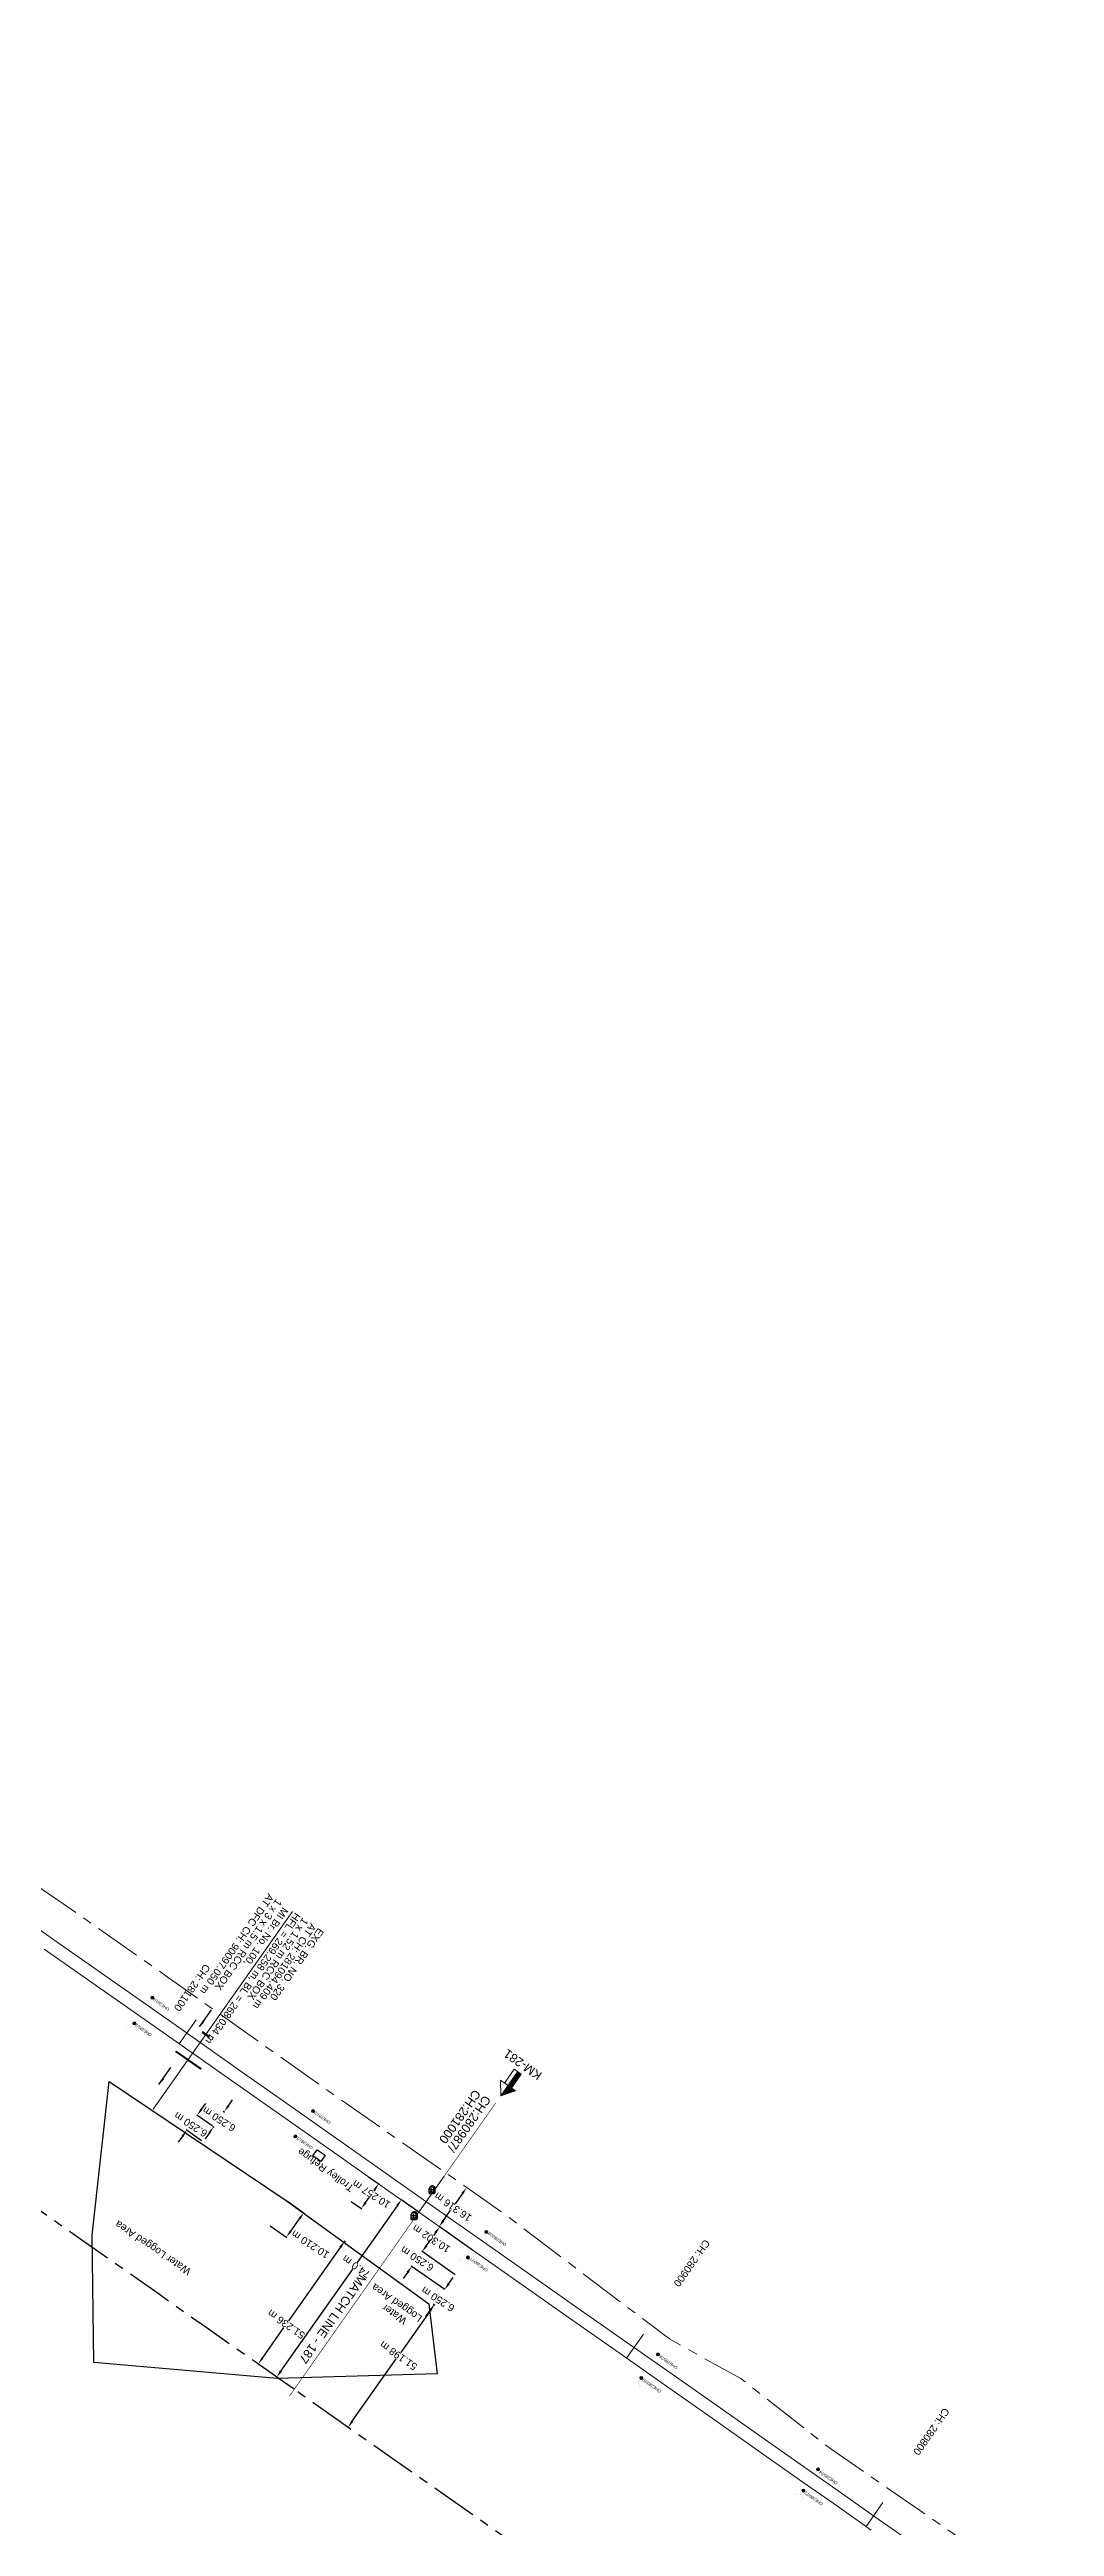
# Model space of a CAD drawing. Header units: metres. Extents: x 646303 to 662875, y 3366650 to 3378730.
# Drawn here: x 660027 to 660371, y 3368478 to 3369324 of the extents above; entities that cross this region are included whole.
import ezdxf
from ezdxf.enums import TextEntityAlignment as Align

# ---------------------------------------------------------------- set-up
doc = ezdxf.new("R2010")
doc.units = ezdxf.units.M
doc.header["$MEASUREMENT"] = 0
doc.header["$PDMODE"] = 3
doc.header["$PDSIZE"] = 0.5
doc.linetypes.add('CENTER', pattern=[50.8, 31.75, -6.35, 6.35, -6.35])
doc.linetypes.add('PHANTOM2', pattern=[1.25, 0.625, -0.125, 0.125, -0.125, 0.125, -0.125])
for name, color, linetype, lineweight in [('BOUNDARY DIMENTION', 10, 'Continuous', 0), ('BRIDGE DETAILS PLAN', 7, 'Continuous', 0), ('CANAL BOTTOM', 5, 'Continuous', 0), ('Existing Chainage', 7, 'Continuous', 0), ('Existing IR Track', 143, 'Continuous', 0), ('Existing Railway Boundary', 7, 'CENTER', 0), ('KM STONE', 7, 'Continuous', 0), ('OHE MAST', 8, 'Continuous', 0), ('OHE MAST TEXT', 8, 'Continuous', 0)]:
    doc.layers.add(name, color=color, linetype=linetype, lineweight=lineweight)
for name, color, linetype in [('CULVERT_PARAPET', 7, 'Continuous'), ('DFCC Boundary', 6, 'CENTER'), ('Dimension', 10, 'Continuous'), ('KILOMETER_STONE', 251, 'Continuous'), ('MATCH LINE', 7, 'Continuous'), ('Side Details', 251, 'Continuous'), ('TOPO_TEXT', 251, 'Continuous'), ('TROLLEY_STAND', 7, 'Continuous'), ('WATER_LOGGED_AREA', 5, 'Continuous')]:
    doc.layers.add(name, color=color, linetype=linetype)
doc.styles.add('notes', font='romans.shx', dxfattribs={"height": 2})
doc.styles.get("Standard").update_dxf_attribs({"font": 'arial.ttf'})
doc.styles.add('Style-Arial', font='arial.ttf')
doc.dimstyles.new('DIM', dxfattribs={"dimtxt": 2.5, "dimasz": 2.5, "dimexe": 0.18, "dimexo": 0.0625, "dimgap": 0.09, "dimtad": 0, "dimtih": 1, "dimtoh": 1, "dimdec": 3, "dimzin": 0, "dimdsep": 46, "dimtxsty": 'Standard', "dimcen": 0.09, "dimadec": 0, "dimazin": 0, "dimtfac": 1, "dimtdec": 3, "dimtofl": 0, "dimtmove": 0, "dimatfit": 3, "dimfxl": 1, "dimtolj": 1, "dimtzin": 0, "dimarcsym": 0})
doc.dimstyles.new('ISO-25', dxfattribs={"dimtxt": 2.5, "dimasz": 2.5, "dimexe": 1.25, "dimexo": 0.625, "dimtad": 1, "dimtxsty": 'Standard', "dimcen": 2.5, "dimadec": 0, "dimazin": 0, "dimtfac": 1, "dimtmove": 0, "dimatfit": 3, "dimfxl": 1, "dimarcsym": 0})

# ---------------------------------------------------------------- blocks, each defined once
blk = doc.blocks.new('KMS')
blk.add_hatch(color=256).paths.add_polyline_path([(0.84, 1.71), (0.84, 0), (1.28, 0.25), (1.28, 1.71, 0.82134), (-0.65, 2.08, -0.601821)])
for points in [[(-0.84, 0), (-0.84, 1.71)], [(-0.84, 1.38), (0.84, 1.38)], [(-0.84, 0.64), (0.84, 0.64)], [(-0.84, 0), (0.84, 0)], [(0.84, 0), (0.84, 1.71)], [(0.84, 0), (1.28, 0.25)], [(1.28, 0.25), (1.28, 1.71)]]:
    blk.add_lwpolyline(points)
for centre, radius, start, end in [((0, 1.5), 0.867, 14.14625, 165.85375), ((0.28, 1.7), 1, 0.48587, 158.66614)]:
    blk.add_arc(centre, radius, start, end)
at = {"style": 'notes'}
for s, p in [('S', (-0.25, 0.09)), ('K', (-0.25, 1.58)), ('M', (-0.25, 0.81))]:
    blk.add_text(s, height=0.391, dxfattribs=at).set_placement(p)
blk = doc.blocks.new('OHE MAST')
h = blk.add_hatch(color=256)
edge = h.paths.add_edge_path()
edge.add_arc((0, 0), 0.514, 0, 360)
at = {"const_width": 0.01, "flags": 128}
for points in [[(1.5, 3.5), (1.5, 2), (-1.5, 2), (-1.5, 3.5)], [(0, 2), (0, 0)]]:
    blk.add_lwpolyline(points, dxfattribs=at)
blk.add_circle((0, 0), 0.514)
blk = doc.blocks.new('KM POST PLAN')
at = {"extrusion": (0, 0, -1)}
h = blk.add_hatch(color=256, dxfattribs=at)
h.paths.add_polyline_path([(0, -20), (0, -8.5), (3, -8.5), (3, -20)])
h.paths.add_polyline_path([(0, -8.5), (0, 0), (6.3, -8.5), (3, -8.5)], flags=16)
at = {"flags": 128}
for points in [[(0, 0), (-6.3, -8.5), (6.3, -8.5)], [(0, 0), (0, -20)], [(0, 0), (6.3, -8.5)], [(3, -8.5), (3, -20), (-3, -20), (-3, -8.5)]]:
    blk.add_lwpolyline(points, dxfattribs=at)
at = {"style": 'Style-Arial'}
blk.add_attdef('KM-POST', text='', height=6, dxfattribs=at).set_placement((0, -26, -263.9), align=Align.MIDDLE_CENTER)
blk = doc.blocks.new('*D1611')
at = {"layer": 'Defpoints', "color": 0, "transparency": 16777216}
for p in [(660162.32, 3368558.51), (660162.4, 3368558.45), (660158.8, 3368553.34)]:
    blk.add_point(p, dxfattribs=at)
at = {"layer": 'Dimension', "color": 0, "lineweight": -2, "transparency": 16777216}
for p, q in [((660163.76, 3368560.55), (660165.2, 3368562.6)), ((660162.35, 3368558.49), (660162.17, 3368558.61)), ((660157.28, 3368551.36), (660155.84, 3368549.31)), ((660158.75, 3368553.38), (660158.57, 3368553.5))]:
    blk.add_line(p, q, dxfattribs=at)
at = {"layer": 'Dimension', "color": 0, "transparency": 16777216}
for points in [[(660163.42, 3368560.79), (660164.1, 3368560.31), (660162.32, 3368558.51)], [(660156.94, 3368551.6), (660157.62, 3368551.12), (660158.72, 3368553.4)]]:
    blk.add_solid(points, dxfattribs=at)
at = {"layer": 'Dimension', "color": 0, "lineweight": 0, "transparency": 16777216, "insert": (660160.02, 3368555.25), "char_height": 2.5, "attachment_point": 5, "rotation": 147}
blk.add_mtext('\\A1;6.250 m', dxfattribs=at)
blk = doc.blocks.new('*D1612')
at = {"layer": 'Defpoints', "color": 0, "transparency": 16777216}
for p in [(660154.7, 3368571.53), (660166.01, 3368563.56), (660162.4, 3368558.45)]:
    blk.add_point(p, dxfattribs=at)
at = {"layer": 'Dimension', "color": 0, "lineweight": -2, "transparency": 16777216}
for p, q in [((660165.95, 3368563.59), (660154.55, 3368571.63)), ((660156.14, 3368573.57), (660157.58, 3368575.61)), ((660149.66, 3368564.37), (660148.22, 3368562.33)), ((660162.35, 3368558.49), (660150.95, 3368566.52))]:
    blk.add_line(p, q, dxfattribs=at)
at = {"layer": 'Dimension', "color": 0, "transparency": 16777216}
for points in [[(660155.8, 3368573.81), (660156.48, 3368573.33), (660154.7, 3368571.53)], [(660149.32, 3368564.61), (660150, 3368564.13), (660151.1, 3368566.42)]]:
    blk.add_solid(points, dxfattribs=at)
at = {"layer": 'Dimension', "color": 0, "lineweight": 0, "transparency": 16777216, "insert": (660152.95, 3368569.05), "char_height": 2.5, "attachment_point": 5, "rotation": 147}
blk.add_mtext('\\A1;6.250 m', dxfattribs=at)
blk = doc.blocks.new('*D1577')
at = {"layer": 'Defpoints', "color": 0, "transparency": 16777216}
for p in [(660160.63, 3368579.94), (660171.94, 3368571.98), (660166.01, 3368563.56)]:
    blk.add_point(p, dxfattribs=at)
at = {"layer": 'Dimension', "color": 0, "lineweight": -2, "transparency": 16777216}
for p, q in [((660171.88, 3368572.02), (660160.48, 3368580.04)), ((660165.96, 3368563.59), (660154.55, 3368571.61)), ((660156.14, 3368573.56), (660156.99, 3368574.77)), ((660159.19, 3368577.89), (660158.57, 3368577.01))]:
    blk.add_line(p, q, dxfattribs=at)
at = {"layer": 'Dimension', "color": 0, "transparency": 16777216}
for points in [[(660158.85, 3368578.13), (660159.53, 3368577.65), (660160.63, 3368579.94)], [(660155.8, 3368573.8), (660156.48, 3368573.32), (660154.7, 3368571.51)]]:
    blk.add_solid(points, dxfattribs=at)
at = {"layer": 'Dimension', "color": 0, "lineweight": 0, "transparency": 16777216, "insert": (660157.78, 3368575.89), "char_height": 2.5, "attachment_point": 5, "rotation": 147}
blk.add_mtext('\\A1;10.302 m', dxfattribs=at)
blk = doc.blocks.new('*D1578')
at = {"layer": 'Defpoints', "color": 0, "transparency": 16777216}
for p in [(660077.85, 3368618.05), (660083.01, 3368614.42), (660079.41, 3368609.31)]:
    blk.add_point(p, dxfattribs=at)
at = {"layer": 'Dimension', "color": 0, "lineweight": -2, "transparency": 16777216}
for p, q in [((660079.29, 3368620.1), (660080.73, 3368622.14)), ((660082.96, 3368614.45), (660077.71, 3368618.16)), ((660072.81, 3368610.9), (660071.37, 3368608.86)), ((660079.36, 3368609.34), (660074.11, 3368613.05))]:
    blk.add_line(p, q, dxfattribs=at)
at = {"layer": 'Dimension', "color": 0, "transparency": 16777216}
for points in [[(660078.95, 3368620.34), (660079.63, 3368619.86), (660077.85, 3368618.05)], [(660072.47, 3368611.14), (660073.15, 3368610.66), (660074.25, 3368612.94)]]:
    blk.add_solid(points, dxfattribs=at)
at = {"layer": 'Dimension', "color": 0, "lineweight": 0, "transparency": 16777216, "insert": (660075.63, 3368614.9), "char_height": 2.5, "attachment_point": 5, "rotation": 147}
blk.add_mtext('\\A1;6.250 m', dxfattribs=at)
blk = doc.blocks.new('*D1579')
at = {"layer": 'Defpoints', "color": 0, "transparency": 16777216}
for p in [(660083.01, 3368614.42), (660086.61, 3368619.52), (660087.03, 3368619.23)]:
    blk.add_point(p, dxfattribs=at)
at = {"layer": 'Dimension', "color": 0, "lineweight": -2, "transparency": 16777216}
for p, q in [((660088.47, 3368621.27), (660089.91, 3368623.31)), ((660083.06, 3368614.38), (660083.58, 3368614.02)), ((660086.66, 3368619.49), (660087.18, 3368619.12)), ((660081.99, 3368612.08), (660080.55, 3368610.03))]:
    blk.add_line(p, q, dxfattribs=at)
at = {"layer": 'Dimension', "color": 0, "transparency": 16777216}
for points in [[(660081.65, 3368612.32), (660082.33, 3368611.84), (660083.43, 3368614.12)], [(660088.13, 3368621.51), (660088.81, 3368621.03), (660087.03, 3368619.23)]]:
    blk.add_solid(points, dxfattribs=at)
at = {"layer": 'Dimension', "color": 0, "lineweight": 0, "transparency": 16777216, "insert": (660085.28, 3368616.74), "char_height": 2.5, "attachment_point": 5, "rotation": 147}
blk.add_mtext('\\A1;6.250 m', dxfattribs=at)
blk = doc.blocks.new('*D1580')
at = {"layer": 'Defpoints', "color": 0, "transparency": 16777216}
for p in [(660136.29, 3368597.05), (660130.39, 3368588.66), (660139.79, 3368594.6)]:
    blk.add_point(p, dxfattribs=at)
at = {"layer": 'Dimension', "color": 0, "lineweight": -2, "transparency": 16777216}
for p, q in [((660136.34, 3368597.02), (660139.93, 3368594.49)), ((660130.44, 3368588.63), (660134.03, 3368586.1)), ((660135.32, 3368588.25), (660136.54, 3368589.98)), ((660138.35, 3368592.55), (660138.11, 3368592.21))]:
    blk.add_line(p, q, dxfattribs=at)
at = {"layer": 'Dimension', "color": 0, "transparency": 16777216}
for points in [[(660134.98, 3368588.49), (660135.67, 3368588.01), (660133.89, 3368586.21)], [(660138.01, 3368592.79), (660138.69, 3368592.31), (660139.79, 3368594.6)]]:
    blk.add_solid(points, dxfattribs=at)
at = {"layer": 'Dimension', "color": 0, "lineweight": 0, "transparency": 16777216, "insert": (660137.32, 3368591.09), "char_height": 2.5, "attachment_point": 5, "rotation": 147}
blk.add_mtext('\\A1;10.257 m', dxfattribs=at)
blk = doc.blocks.new('*D1624')
at = {"layer": 'Defpoints', "color": 0, "transparency": 16777216}
for p in [(660108.6, 3368588.73), (660102.72, 3368580.39), (660114.2, 3368584.78)]:
    blk.add_point(p, dxfattribs=at)
at = {"layer": 'Dimension', "color": 0, "lineweight": -2, "transparency": 16777216}
for p, q in [((660108.65, 3368588.69), (660114.35, 3368584.68)), ((660102.77, 3368580.35), (660108.47, 3368576.33)), ((660109.76, 3368578.48), (660112.76, 3368582.74))]:
    blk.add_line(p, q, dxfattribs=at)
at = {"layer": 'Dimension', "color": 0, "transparency": 16777216}
for points in [[(660112.42, 3368582.98), (660113.1, 3368582.5), (660114.2, 3368584.78)], [(660109.42, 3368578.72), (660110.1, 3368578.24), (660108.32, 3368576.44)]]:
    blk.add_solid(points, dxfattribs=at)
at = {"layer": 'Dimension', "color": 0, "lineweight": 0, "transparency": 16777216, "insert": (660116.44, 3368573.97), "char_height": 2.5, "attachment_point": 5, "rotation": 147}
blk.add_mtext('\\A1;10.210 m', dxfattribs=at)
blk = doc.blocks.new('*D1739')
at = {"layer": 'Defpoints', "color": 0, "linetype": 'ByBlock', "ltscale": 0.5, "transparency": 16777216}
for p in [(660169.82, 3368593.42), (660169.82, 3368593.42), (660160.48, 3368580.04)]:
    blk.add_point(p, dxfattribs=at)
at = {"layer": 'Existing Railway Boundary', "color": 0, "linetype": 'ByBlock', "lineweight": -2, "ltscale": 0.5, "transparency": 16777216}
for p, q in [((660168.39, 3368591.37), (660165.93, 3368587.85)), ((660169.87, 3368593.38), (660169.97, 3368593.31)), ((660160.53, 3368580), (660160.63, 3368579.94)), ((660161.91, 3368582.09), (660164.37, 3368585.61))]:
    blk.add_line(p, q, dxfattribs=at)
at = {"layer": 'Existing Railway Boundary', "color": 0, "linetype": 'ByBlock', "ltscale": 0.5, "transparency": 16777216}
for points in [[(660168.05, 3368591.61), (660168.73, 3368591.13), (660169.82, 3368593.42)], [(660161.57, 3368582.33), (660162.25, 3368581.85), (660160.48, 3368580.04)]]:
    blk.add_solid(points, dxfattribs=at)
at = {"layer": 'Existing Railway Boundary', "color": 0, "linetype": 'ByBlock', "ltscale": 0.5, "transparency": 16777216, "insert": (660165.15, 3368586.73), "char_height": 2.5, "attachment_point": 5, "rotation": 145}
blk.add_mtext('\\A1;16.316 m', dxfattribs=at)
blk = doc.blocks.new('*D1461')
at = {"layer": 'BOUNDARY DIMENTION', "color": 0, "lineweight": -2, "transparency": 16777216}
for p, q in [((662242.98, 3367093.66), (662239.54, 3367088.19)), ((662244.85, 3367095.44), (662244.16, 3367095.87)), ((662233.82, 3367079.1), (662238.08, 3367085.88)), ((662233.03, 3367076.64), (662232.33, 3367077.07))]:
    blk.add_line(p, q, dxfattribs=at)
at = {"layer": 'BOUNDARY DIMENTION', "color": 0, "transparency": 16777216}
for points in [[(662242.62, 3367093.88), (662243.33, 3367093.44), (662244.31, 3367095.78)], [(662233.46, 3367079.32), (662234.17, 3367078.87), (662232.49, 3367076.98)]]:
    blk.add_solid(points, dxfattribs=at)
at = {"layer": 'Defpoints', "color": 0, "linetype": 'Continuous', "ltscale": 0.5, "transparency": 16777216}
for p in [(647418.1, 3377902.15), (647420.31, 3377900.52), (647398.68, 3377871.33)]:
    blk.add_point(p, dxfattribs=at)
at = {"layer": 'Defpoints', "color": 0, "transparency": 16777216}
for p in [(662244.31, 3367095.78), (662244.9, 3367095.41), (662233.08, 3367076.61)]:
    blk.add_point(p, dxfattribs=at)
at = {"layer": 'DFCC Boundary', "color": 0, "linetype": 'Continuous', "lineweight": -2, "ltscale": 0.5, "transparency": 16777216}
for p, q in [((647416.61, 3377900.14), (647413.17, 3377895.5)), ((647420.26, 3377900.55), (647417.96, 3377902.26)), ((647397.96, 3377874.97), (647411.54, 3377893.3)), ((647398.63, 3377871.36), (647396.32, 3377873.07))]:
    blk.add_line(p, q, dxfattribs=at)
at = {"layer": 'DFCC Boundary', "color": 0, "linetype": 'Continuous', "ltscale": 0.5, "transparency": 16777216}
for points in [[(647416.28, 3377900.39), (647416.95, 3377899.9), (647418.1, 3377902.15)], [(647397.62, 3377875.22), (647398.29, 3377874.72), (647396.47, 3377872.96)]]:
    blk.add_solid(points, dxfattribs=at)
at = {"layer": 'BOUNDARY DIMENTION', "color": 0, "transparency": 16777216, "insert": (662238.81, 3367087.03), "char_height": 2.5, "attachment_point": 5, "rotation": 145}
blk.add_mtext('\\A1;22.208 m', dxfattribs=at)
at = {"layer": 'DFCC Boundary', "color": 0, "linetype": 'Continuous', "ltscale": 0.5, "transparency": 16777216, "insert": (647412.36, 3377894.4), "char_height": 2.5, "attachment_point": 5, "rotation": 145}
blk.add_mtext('\\A1;36.332 m', dxfattribs=at)
blk = doc.blocks.new('*D1462')
at = {"layer": 'BOUNDARY DIMENTION', "color": 0, "lineweight": -2, "transparency": 16777216}
for p, q in [((662551.8, 3366887.49), (662550.44, 3366888.48)), ((662549.11, 3366886.35), (662541.43, 3366875.79)), ((662534.84, 3366866.73), (662539.82, 3366873.58)), ((662534.58, 3366863.83), (662533.22, 3366864.82))]:
    blk.add_line(p, q, dxfattribs=at)
at = {"layer": 'BOUNDARY DIMENTION', "color": 0, "transparency": 16777216}
for points in [[(662548.78, 3366886.6), (662549.45, 3366886.11), (662550.58, 3366888.38)], [(662534.5, 3366866.98), (662535.18, 3366866.49), (662533.37, 3366864.71)]]:
    blk.add_solid(points, dxfattribs=at)
at = {"layer": 'Defpoints', "color": 0, "linetype": 'Continuous', "ltscale": 0.5, "transparency": 16777216}
for p in [(647247.45, 3378028.49), (647249.19, 3378027.21), (647225.93, 3377999.21)]:
    blk.add_point(p, dxfattribs=at)
at = {"layer": 'Defpoints', "color": 0, "transparency": 16777216}
for p in [(662551.85, 3366887.45), (662533.37, 3366864.71), (662534.63, 3366863.79)]:
    blk.add_point(p, dxfattribs=at)
at = {"layer": 'DFCC Boundary', "color": 0, "linetype": 'Continuous', "lineweight": -2, "ltscale": 0.5, "transparency": 16777216}
for p, q in [((647247.71, 3378025.19), (647242.02, 3378017.45)), ((647247.5, 3378028.45), (647249.34, 3378027.1)), ((647229.16, 3377999.94), (647240.4, 3378015.24)), ((647225.98, 3377999.17), (647227.82, 3377997.82))]:
    blk.add_line(p, q, dxfattribs=at)
at = {"layer": 'DFCC Boundary', "color": 0, "linetype": 'Continuous', "ltscale": 0.5, "transparency": 16777216}
for points in [[(647247.37, 3378025.44), (647248.05, 3378024.94), (647249.19, 3378027.21)], [(647228.82, 3378000.19), (647229.49, 3377999.7), (647227.68, 3377997.93)]]:
    blk.add_solid(points, dxfattribs=at)
at = {"layer": 'BOUNDARY DIMENTION', "color": 0, "transparency": 16777216, "insert": (662540.62, 3366874.68), "char_height": 2.5, "attachment_point": 5, "rotation": 145}
blk.add_mtext('\\A1;29.264 m', dxfattribs=at)
at = {"layer": 'DFCC Boundary', "color": 0, "linetype": 'Continuous', "ltscale": 0.5, "transparency": 16777216, "insert": (647241.21, 3378016.35), "char_height": 2.5, "attachment_point": 5, "rotation": 145}
blk.add_mtext('\\A1;36.332 m', dxfattribs=at)
blk = doc.blocks.new('*D1463')
at = {"layer": 'BOUNDARY DIMENTION', "color": 0, "lineweight": -2, "transparency": 16777216}
for p, q in [((662172.2, 3367138.17), (662169.01, 3367133.1)), ((662172.51, 3367140.93), (662173.68, 3367140.19)), ((662162.55, 3367125.07), (662163.71, 3367124.34)), ((662164.89, 3367126.55), (662167.55, 3367130.78))]:
    blk.add_line(p, q, dxfattribs=at)
at = {"layer": 'BOUNDARY DIMENTION', "color": 0, "transparency": 16777216}
for points in [[(662171.85, 3367138.39), (662172.55, 3367137.95), (662173.53, 3367140.29)], [(662164.54, 3367126.77), (662165.24, 3367126.33), (662163.56, 3367124.44)]]:
    blk.add_solid(points, dxfattribs=at)
at = {"layer": 'Defpoints', "color": 0, "linetype": 'Continuous', "ltscale": 0.5, "transparency": 16777216}
for p in [(647211.24, 3378055.28), (647211.52, 3378055.08), (647189.88, 3378025.9)]:
    blk.add_point(p, dxfattribs=at)
at = {"layer": 'Defpoints', "color": 0, "transparency": 16777216}
for p in [(662172.46, 3367140.96), (662173.53, 3367140.29), (662162.49, 3367125.11)]:
    blk.add_point(p, dxfattribs=at)
at = {"layer": 'DFCC Boundary', "color": 0, "linetype": 'Continuous', "lineweight": -2, "ltscale": 0.5, "transparency": 16777216}
for p, q in [((647191.09, 3378028.11), (647206.55, 3378048.96)), ((647209.75, 3378053.28), (647208.18, 3378051.16)), ((647211.47, 3378055.12), (647211.1, 3378055.39)), ((647189.83, 3378025.93), (647189.46, 3378026.21))]:
    blk.add_line(p, q, dxfattribs=at)
at = {"layer": 'DFCC Boundary', "color": 0, "linetype": 'Continuous', "ltscale": 0.5, "transparency": 16777216}
for points in [[(647209.42, 3378053.52), (647210.09, 3378053.03), (647211.24, 3378055.28)], [(647190.76, 3378028.36), (647191.43, 3378027.86), (647189.6, 3378026.1)]]:
    blk.add_solid(points, dxfattribs=at)
at = {"layer": 'BOUNDARY DIMENTION', "color": 0, "transparency": 16777216, "insert": (662168.28, 3367131.94), "char_height": 2.5, "attachment_point": 5, "rotation": 145}
blk.add_mtext('\\A1;18.726 m', dxfattribs=at)
at = {"layer": 'DFCC Boundary', "color": 0, "linetype": 'Continuous', "ltscale": 0.5, "transparency": 16777216, "insert": (647207.37, 3378050.06), "char_height": 2.5, "attachment_point": 5, "rotation": 145}
blk.add_mtext('\\A1;36.332 m', dxfattribs=at)
blk = doc.blocks.new('*D1910')
at = {"layer": 'BOUNDARY DIMENTION', "color": 0, "lineweight": -2, "transparency": 16777216}
for p, q in [((660157.37, 3368551.3), (660147.35, 3368537.06)), ((660158.55, 3368553.52), (660158.95, 3368553.24)), ((660130.79, 3368513.51), (660145.78, 3368534.83)), ((660129.09, 3368511.65), (660129.49, 3368511.36))]:
    blk.add_line(p, q, dxfattribs=at)
at = {"layer": 'BOUNDARY DIMENTION', "color": 0, "transparency": 16777216}
for points in [[(660157.03, 3368551.53), (660157.71, 3368551.06), (660158.81, 3368553.34)], [(660130.45, 3368513.75), (660131.13, 3368513.27), (660129.35, 3368511.47)]]:
    blk.add_solid(points, dxfattribs=at)
at = {"layer": 'Defpoints', "color": 0, "transparency": 16777216}
for p in [(660158.5, 3368553.56), (660129.04, 3368511.68), (660129.35, 3368511.47)]:
    blk.add_point(p, dxfattribs=at)
at = {"layer": 'BOUNDARY DIMENTION', "color": 0, "transparency": 16777216, "insert": (660146.57, 3368535.94), "char_height": 2.5, "attachment_point": 5, "rotation": 145}
blk.add_mtext('\\A1;51.198 m', dxfattribs=at)
blk = doc.blocks.new('*D1911')
at = {"layer": 'BOUNDARY DIMENTION', "color": 0, "lineweight": -2, "transparency": 16777216}
for p, q in [((660126.69, 3368572.92), (660109.03, 3368547.8)), ((660128.46, 3368574.73), (660127.98, 3368575.07)), ((660100.09, 3368535.1), (660107.45, 3368545.56)), ((660098.99, 3368532.82), (660098.51, 3368533.16))]:
    blk.add_line(p, q, dxfattribs=at)
at = {"layer": 'BOUNDARY DIMENTION', "color": 0, "transparency": 16777216}
for points in [[(660126.35, 3368573.16), (660127.03, 3368572.68), (660128.13, 3368574.96)], [(660099.75, 3368535.34), (660100.44, 3368534.86), (660098.66, 3368533.05)]]:
    blk.add_solid(points, dxfattribs=at)
at = {"layer": 'Defpoints', "color": 0, "transparency": 16777216}
for p in [(660128.51, 3368574.7), (660098.66, 3368533.05), (660099.04, 3368532.79)]:
    blk.add_point(p, dxfattribs=at)
at = {"layer": 'BOUNDARY DIMENTION', "color": 0, "transparency": 16777216, "insert": (660108.24, 3368546.68), "char_height": 2.5, "attachment_point": 5, "rotation": 145}
blk.add_mtext('\\A1;51.236 m', dxfattribs=at)
blk = doc.blocks.new('*D1891')
at = {"layer": 'Defpoints', "color": 0, "linetype": 'Continuous', "ltscale": 0.5, "transparency": 16777216}
for p in [(660147.54, 3368589.15), (660153.51, 3368584.94), (660110.94, 3368524.41)]:
    blk.add_point(p, dxfattribs=at)
at = {"layer": 'DFCC Boundary', "color": 0, "linetype": 'Continuous', "lineweight": -2, "ltscale": 0.5, "transparency": 16777216}
for p, q in [((660153.46, 3368584.98), (660147.39, 3368589.25)), ((660146.1, 3368587.1), (660132.51, 3368567.78)), ((660106.4, 3368530.66), (660130.94, 3368565.54)), ((660110.89, 3368524.45), (660104.82, 3368528.72))]:
    blk.add_line(p, q, dxfattribs=at)
at = {"layer": 'DFCC Boundary', "color": 0, "linetype": 'Continuous', "ltscale": 0.5, "transparency": 16777216}
for points in [[(660145.76, 3368587.34), (660146.44, 3368586.86), (660147.54, 3368589.15)], [(660106.06, 3368530.9), (660106.75, 3368530.42), (660104.97, 3368528.62)]]:
    blk.add_solid(points, dxfattribs=at)
at = {"layer": 'DFCC Boundary', "color": 0, "linetype": 'Continuous', "ltscale": 0.5, "transparency": 16777216, "insert": (660132.13, 3368566.38), "char_height": 2.5, "attachment_point": 5, "rotation": 145}
blk.add_mtext('\\A1;74.0 m', dxfattribs=at)

msp = doc.modelspace()

# ---------------------------------------------------------------- linework, layer by layer
at = {"layer": 'BRIDGE DETAILS PLAN', "color": 7, "linetype": 'Continuous', "lineweight": 0, "flags": 128}
msp.add_lwpolyline([(660110.3382, 3368687.7005), (660062.848, 3368620.1246)], dxfattribs=at)
at = {"layer": 'CULVERT_PARAPET', "linetype": 'Continuous'}
for points in [[(660070.521, 3368639.706, 270.674), (660070.688, 3368639.986, 270.68), (660079.153, 3368634.07, 270.62), (660078.986, 3368633.7899, 270.62)], [(660079.535, 3368646.365, 270.544), (660081.877, 3368644.706, 270.519), (660082.039, 3368644.953, 270.52), (660079.6969, 3368646.6121, 270.52)]]:
    msp.add_polyline3d(points, close=True, dxfattribs=at)
at = {"layer": 'DFCC Boundary', "ltscale": 0.5, "flags": 128}
msp.add_lwpolyline([(662565.6431, 3366842.0459), (662548.217, 3366854.2838), (662532.9064, 3366864.9999), (662517.5595, 3366875.7415), (662503.9915, 3366885.2805), (662490.4749, 3366894.7833), (662474.3945, 3366906.0736), (662458.24, 3366917.4159), (662441.4584, 3366929.1606), (662424.5366, 3366941.0035), (662407.7649, 3366952.7786), (662401.9048, 3366956.8928), (662320.9687, 3367015.5234), (662173.0911, 3367118.297), (662018.0169, 3367217.942), (662022.9408, 3367225.2355), (661945.6773, 3367280.5926), (661744.5178, 3367412.7853), (661728.4159, 3367389.8783), (661409.5023, 3367613.7762), (661431.3001, 3367645.1669), (661427.7408, 3367647.6718), (661418.8583, 3367653.9104), (661409.9095, 3367660.1956), (661395.2505, 3367670.5394), (661384.8196, 3367677.9127), (661375.1078, 3367684.7268), (661367.5374, 3367690.0517), (661358.0886, 3367696.6907), (661348.6239, 3367703.3322), (661344.5162, 3367706.2202), (661344.9668, 3367706.8618), (661335.3627, 3367713.6144), (661327.3851, 3367719.2077), (661318.2791, 3367725.5812), (661309.8813, 3367731.4842), (661284.4315, 3367749.4044), (661267.3402, 3367761.4491), (661243.4783, 3367778.4888), (661216.7453, 3367741.0546), (661213.241, 3367743.5572), (661195.5836, 3367756.6071), (661177.9702, 3367769.626), (661156.4467, 3367785.8356), (661148.0607, 3367792.1995), (661133.6905, 3367803.0041), (661119.5191, 3367813.6733), (661105.6946, 3367823.9215), (661093.9054, 3367832.6241), (661077.5228, 3367844.5054), (661061.2799, 3367856.285), (661045.32, 3367867.5775), (661029.0726, 3367879.0734), (661013.2584, 3367890.1762), (660997.2782, 3367901.3956), (660980.9788, 3367912.8451), (660964.6327, 3367924.3276), (660947.3461, 3367936.4864), (660930.1333, 3367948.5934), (660912.5707, 3367960.9093), (660894.9306, 3367973.2796), (660877.6422, 3367985.4277), (660860.2634, 3367997.6393), (660842.9781, 3368009.8166), (660825.4983, 3368022.131), (660811.339, 3368032.2028), (660797.4119, 3368042.1094), (660782.5128, 3368052.5993), (660767.4808, 3368063.1827), (660751.0012, 3368074.7254), (660734.3125, 3368086.4147), (660719.3275, 3368096.9585), (660704.3795, 3368107.4761), (660688.7093, 3368118.477), (660672.9397, 3368129.5475), (660655.797, 3368141.5941), (660638.5652, 3368153.7032), (660622.8618, 3368164.7374), (660607.1396, 3368175.7847), (660591.9852, 3368186.3839), (660576.7315, 3368197.0526), (660560.3095, 3368208.6108), (660544.116, 3368220.0082), (660528.3397, 3368231.0748), (660512.5414, 3368242.1568), (660497.4509, 3368252.7533), (660482.4222, 3368263.3065), (660466.968, 3368274.1704), (660451.6169, 3368284.9618), (660435.5277, 3368296.2674), (660419.4587, 3368307.5588), (660403.2343, 3368318.9753), (660387.0692, 3368330.3501), (660371.9016, 3368340.9863), (660362.0092, 3368347.9233), (660341.7308, 3368362.192), (660326.8725, 3368372.6492), (660312.0627, 3368383.0453), (660297.0115, 3368393.6109), (660281.2321, 3368404.7091), (660265.4328, 3368415.8212), (660253.8818, 3368423.9326), (660242.0763, 3368432.2231), (660226.6332, 3368443.1155), (660211.0272, 3368454.1226), (660195.2302, 3368465.2236), (660179.3654, 3368476.3723), (660162.5154, 3368488.1794), (660145.4635, 3368500.1281), (660129.3603, 3368511.4565), (660113.1961, 3368522.8278), (660097.2382, 3368534.0507), (660081.2523, 3368545.2932), (660064.458, 3368557.1251), (660047.7677, 3368568.8837), (660032.4691, 3368579.6352), (660017.2758, 3368590.3126), (660000.1632, 3368602.3052), (659983.0731, 3368614.282), (659967.2319, 3368625.4031), (659951.3427, 3368636.5582), (659932.0647, 3368650.1756), (659913.1258, 3368663.5536), (659898.2493, 3368674.0163), (659881.7667, 3368685.6055), (659866.0047, 3368696.7435), (659850.3373, 3368707.8146), (659834.6333, 3368718.8575), (659818.6461, 3368730.0995), (659804.3398, 3368740.181), (659789.9481, 3368750.3227), (659772.9194, 3368762.3136), (659755.8766, 3368774.3145), (659741.0752, 3368784.7603), (659726.3396, 3368795.1596), (659712.011, 3368805.2432), (659697.6029, 3368815.3827), (659684.3535, 3368824.7302), (659671.1528, 3368834.0432), (659654.2885, 3368845.8933), (659636.8714, 3368858.1319), (659622.1467, 3368868.7872), (659608.2832, 3368878.8192), (659592.7424, 3368889.7844), (659576.9096, 3368900.9551), (659562.5868, 3368911.0537), (659553.5917, 3368917.3959), (659534.7433, 3368930.6917), (659521.2685, 3368940.2021), (659508.0292, 3368949.5538), (659494.8098, 3368958.8914), (659481.3273, 3368968.4018), (659467.9498, 3368977.8382), (659454.4923, 3368987.2582), (659440.7837, 3368996.854), (659425.5597, 3369007.614), (659410.0492, 3369018.5753), (659397.5675, 3369027.3641), (659384.5623, 3369036.5214), (659370.5054, 3369046.4276), (659356.4132, 3369056.3585), (659342.3201, 3369066.3092), (659331.8447, 3369073.7055), (659314.7098, 3369085.825), (659301.2296, 3369095.3614), (659287.1805, 3369105.2924), (659273.0852, 3369115.2561), (659259.8762, 3369124.5882), (659246.575, 3369133.9855), (659233.3676, 3369143.319), (659220.1207, 3369152.6803), (659206.3404, 3369162.3938), (659192.4106, 3369172.2127), (659178.3672, 3369182.1367), (659164.3785, 3369192.022), (659162.9385, 3369193.0388), (659183.6795, 3369222.4635), (659172.119, 3369230.6258), (659159.1298, 3369239.7969), (659148.6068, 3369247.2055), (659138.0069, 3369254.6684), (659119.1994, 3369267.9214), (659100.365, 3369281.1933), (659085.533, 3369291.6533), (659070.676, 3369302.1309), (659061.4534, 3369308.6334), (659052.1019, 3369315.2268), (659038.8969, 3369324.5617), (659025.7603, 3369333.8483), (659012.2746, 3369343.3047), (659000.2935, 3369351.7058), (658985.7542, 3369361.9126), (658972.701, 3369371.0824), (658959.9309, 3369380.1093), (658947.2513, 3369389.0721), (658932.3759, 3369399.5827), (658921.8345, 3369407.031), (658905.9406, 3369418.2511), (658894.3687, 3369426.4196), (658881.1048, 3369435.7663), (658867.8714, 3369445.0915), (658853.3089, 3369455.3761), (658838.9326, 3369465.5292), (658823.5657, 3369476.1988), (658807.8953, 3369487.0791), (658792.9935, 3369497.6726), (658789.1301, 3369500.4191), (658764.5252, 3369517.7675), (658750.6615, 3369527.5465), (658735.8772, 3369537.9899), (658721.0329, 3369548.4756), (658706.8044, 3369558.4963), (658692.4812, 3369568.5836), (658679.0099, 3369578.0951), (658665.5152, 3369587.6232), (658651.2818, 3369597.6569), (658636.9905, 3369607.7316), (658622.1701, 3369618.1873), (658607.4224, 3369628.5918), (658593.6263, 3369638.3112), (658579.8399, 3369648.0238), (658566.1309, 3369657.6871), (658552.3621, 3369667.3926), (658537.8692, 3369677.626), (658523.3279, 3369687.8934), (658509.6438, 3369697.5459), (658495.8531, 3369707.2734), (658481.9269, 3369717.1048), (658467.9459, 3369726.9748), (658454.4251, 3369736.5125), (658440.9599, 3369746.011), (658427.1565, 3369755.7285), (658413.3787, 3369765.428), (658398.646, 3369775.8103), (658383.9067, 3369786.1972), (658371.4552, 3369794.9743), (658359.0483, 3369803.72), (658345.546, 3369813.2195), (658332.0048, 3369822.7464), (658318.5168, 3369832.2514), (658305.0219, 3369841.7615), (658291.2617, 3369851.4373), (658277.4987, 3369861.115), (658264.1625, 3369870.4871), (658250.7424, 3369879.918), (658237.5823, 3369889.1736), (658224.3865, 3369898.4543), (658209.4318, 3369909.0033), (658194.5636, 3369919.4914), (658180.151, 3369929.6325), (658165.7287, 3369939.7804), (658156.9292, 3369945.9856), (658133.9487, 3369962.1448), (658109.9616, 3369979.0407), (658086.1386, 3369995.8212), (658069.4823, 3370007.553), (658052.6981, 3370019.3752), (658033.9581, 3370032.6043), (658015.0826, 3370045.9289), (657994.939, 3370060.1316), (657974.6985, 3370074.4026), (657960.2252, 3370084.5842), (657945.643, 3370094.8424), (657928.629, 3370106.7917), (657911.5911, 3370118.7415), (657890.9691, 3370133.2895), (657870.7134, 3370147.5792), (657850.3966, 3370161.8284), (657830.1146, 3370176.0529), (657812.1714, 3370188.7253), (657794.2418, 3370201.388), (657775.9501, 3370214.2546), (657757.6685, 3370227.1142), (657736.4935, 3370242.019), (657715.8063, 3370256.5806), (657697.09, 3370269.7238), (657676.8418, 3370283.9453), (657670.0518, 3370288.7482), (657661.5164, 3370294.7857), (657642.367, 3370308.2307), (657623.1765, 3370321.7045), (657605.0199, 3370334.4839), (657586.8248, 3370347.2905), (657568.2781, 3370360.3555), (657549.69, 3370373.4497), (657534.1551, 3370384.3835), (657518.595, 3370395.335), (657503.5822, 3370405.9238), (657488.6113, 3370416.483), (657477.4694, 3370424.3177), (657456.7199, 3370394.899), (657452.1854, 3370398.0875), (657436.4649, 3370409.1418), (657420.2829, 3370420.542), (657404.1975, 3370431.8742), (657387.5582, 3370443.5761), (657370.8643, 3370455.3165), (657356.3586, 3370465.5498), (657342.0257, 3370475.6612), (657334.1018, 3370481.2282), (657342.1648, 3370492.6732), (657327.3432, 3370503.0861), (657304.5869, 3370519.0736), (657286.4992, 3370531.7939), (657268.5013, 3370544.451), (657251.4778, 3370556.4153), (657234.5183, 3370568.3346), (657219.7856, 3370578.7204), (657205.1604, 3370589.0304), (657189.9505, 3370599.7163), (657174.7446, 3370610.3994), (657157.229, 3370622.7139), (657139.8436, 3370634.9368), (657122.2775, 3370647.282), (657104.8724, 3370659.514), (657088.6726, 3370670.9041), (657072.3463, 3370682.3832), (657052.4463, 3370696.3561), (657032.2468, 3370710.5392), (657017.2111, 3370721.1335), (657002.3465, 3370731.6074), (656985.5169, 3370743.3847), (656968.6279, 3370755.2036), (656952.6202, 3370766.4469), (656936.5129, 3370777.7603), (656917.7376, 3370790.961), (656898.7021, 3370804.3447), (656880.5471, 3370817.1216), (656862.3859, 3370829.9029), (656845.3825, 3370841.8619), (656828.6857, 3370853.6052), (656810.2968, 3370866.5434), (656792.0928, 3370879.3517), (656770.106, 3370894.8035), (656748.097, 3370910.271), (656728.4902, 3370924.0664), (656709.0221, 3370937.7643), (656692.8289, 3370949.1481), (656676.4723, 3370960.6469), (656657.4402, 3370974.0598), (656638.281, 3370987.5622), (656621.3401, 3370999.4861), (656604.5392, 3371011.3113), (656585.7485, 3371024.5046), (656566.9099, 3371037.7317), (656537.298, 3371058.585), (656532.701, 3371052.0376), (656368.7794, 3371159.4659), (656280.7288, 3371198.5806), (656189.7218, 3371230.5142), (656096.9021, 3371265.9123), (656004.8733, 3371310.8246), (655917.3616, 3371369.3401), (655838.0052, 3371438.656), (655768.8371, 3371518.5854), (655712.6719, 3371608.6179), (655647.9895, 3371736.3311)], dxfattribs=at)
at = {"layer": 'Existing Chainage', "color": 0, "linetype": 'Continuous', "lineweight": 13, "flags": 128}
for points in [[(660077.481, 3368650.6708), (660071.7312, 3368642.4891)], [(660162.142, 3368597.2111), (660153.5131, 3368584.9416)], [(660162.142, 3368597.2111), (660153.5131, 3368584.9416)], [(660162.142, 3368597.2111), (660153.5131, 3368584.9416)], [(660230.1977, 3368543.3176), (660224.4481, 3368535.1358)], [(660311.9802, 3368485.7769), (660306.2334, 3368477.5931)]]:
    msp.add_lwpolyline(points, dxfattribs=at)
at = {"layer": 'Existing IR Track', "flags": 128}
for points in [[(660012.3696, 3368689.6877), (660028.1302, 3368678.5897), (660045.2146, 3368666.5757), (660062.5385, 3368654.3933), (660077.5676, 3368643.8028), (660092.8925, 3368633.004), (660109.6257, 3368621.2378), (660126.5577, 3368609.3317), (660142.3534, 3368598.1975), (660158.1384, 3368587.0709), (660174.4735, 3368575.5808), (660190.496, 3368564.3107), (660207.5126, 3368552.3776), (660224.4948, 3368540.4687), (660240.3114, 3368529.3669), (660256.4069, 3368518.0692), (660271.8366, 3368507.2097), (660287.0944, 3368496.4712), (660298.9617, 3368488.1141), (660310.714, 3368479.8381), (660326.3695, 3368468.8783)], [(660025.5923, 3368674.847), (660042.632, 3368662.9055), (660059.7846, 3368650.8849), (660075.0177, 3368640.1795), (660090.3519, 3368629.4031), (660107.0775, 3368617.6195), (660123.8717, 3368605.7877), (660139.8074, 3368594.5805), (660155.7653, 3368583.3577), (660171.938, 3368571.9804), (660187.9853, 3368560.6913), (660204.9812, 3368548.7818), (660221.8716, 3368536.9464), (660237.7773, 3368525.769), (660253.6266, 3368514.6313), (660269.2847, 3368503.5873), (660284.6664, 3368492.7383), (660296.4097, 3368484.4914), (660307.9591, 3368476.3813)]]:
    msp.add_lwpolyline(points, dxfattribs=at)
at = {"layer": 'Existing Railway Boundary', "ltscale": 0.5, "flags": 128}
msp.add_lwpolyline([(661261.7891, 3367825.266), (661056.265, 3367974.075), (660993.301, 3368017.793), (660936.05, 3368056.271), (660878.069, 3368096.898), (660619.115, 3368276.641), (660585.57, 3368300.327), (660527.021, 3368341.267), (660475.796, 3368378.834), (660472.525, 3368381.207), (660354.292, 3368462.605), (660294.488, 3368503.833), (660263.456, 3368528.086), (660239.049, 3368541.658), (660181.559, 3368585.221), (660122.552, 3368626.428), (660067.615, 3368665.39), (660038.774, 3368685.67), (660013.248, 3368703.186), (659738.162, 3368894.558), (659689.517, 3368933.836), (659629.745, 3368974.06), (659574.708, 3369013.277), (659518.309, 3369050.492), (659464.579, 3369090.051), (659349.668, 3369170.723), (659290.065, 3369211.752), (659242.569, 3369244.656), (659188.19, 3369284.473), (659129.796, 3369327.676), (659081.69, 3369359.821), (659031.063, 3369397.024), (658979.264, 3369433.353), (658865.974, 3369516.982), (658811.255, 3369554.498), (658751.073, 3369594.048), (658694.993, 3369631.12), (658636.558, 3369673.911), (658584.848, 3369710.307), (658526.088, 3369751.867), (658475.026, 3369788.399), (658415.871, 3369829.614), (658358.4433, 3369870.2353), (658365.6376, 3369880.8523), (658315.7686, 3369914.6449), (658262.4534, 3369951.1191), (658207.5898, 3369987.2088), (658170.1377, 3370012.0734), (658163.95, 3370016.0498), (658153.8737, 3370024.2065), (658103.11, 3370064.883), (658050.4836, 3370102.7082), (658036.3757, 3370112.9363)], dxfattribs=at)
at = {"layer": 'MATCH LINE', "linetype": 'PHANTOM2', "ltscale": 15, "const_width": 0.2}
msp.add_lwpolyline([(660179.7781, 3368622.2881), (660109.3264, 3368522.1118)], dxfattribs=at)
at = {"layer": 'TROLLEY_STAND', "linetype": 'Continuous'}
msp.add_polyline3d([(660117.354, 3368604.161, 270.647), (660118.853, 3368606.311, 270.657), (660121.526, 3368604.475, 270.672), (660120.027, 3368602.325, 270.672)], close=True, dxfattribs=at)
at = {"layer": 'WATER_LOGGED_AREA', "linetype": 'Continuous'}
msp.add_polyline3d([(660047.813, 3368629.555, 268.423), (660108.256, 3368588.958, 268.397), (660156.886, 3368553.676, 268.48), (660159.726, 3368529.771, 268.448), (660105.102, 3368528.126, 268.501), (660042.556, 3368533.616, 268.831), (660041.922, 3368577.162, 268.61), (660047.813, 3368629.555, 268.423)], dxfattribs=at)

# ---------------------------------------------------------------- block references
at = {"layer": 'KILOMETER_STONE', "linetype": 'Continuous'}
for p in [(660157.835, 3368591.293, 271.037), (660151.748, 3368582.439, 270.988)]:
    msp.add_blockref('KMS', p, dxfattribs=at)
at = {"layer": 'KM STONE'}
ref = msp.add_blockref('KM POST PLAN', (660181.5038, 3368624.742), dxfattribs=dict(at, xscale=0.4999999999999996, yscale=0.4999999999999996, zscale=0.4999999999999996, rotation=144.8821696681184))
ref.add_attrib('KM-POST', 'KM-281', dxfattribs={"layer": '0', "height": 3, "rotation": 144.8821697, "style": 'Style-Arial'}).set_placement((660188.9822, 3368635.3756), align=Align.MIDDLE_CENTER)
at = {"layer": 'OHE MAST', "color": 2, "rotation": 143.3908318566117}
for p in [(660062.487, 3368658.278), (660056.372, 3368649.46), (660117.406, 3368619.485), (660111.359, 3368610.834), (660176.581, 3368578.203), (660170.254, 3368569.478), (660235.15, 3368536.358), (660229.49, 3368528.316), (660289.81, 3368497.07), (660284.83, 3368489.826)]:
    msp.add_blockref('OHE MAST', p, dxfattribs=at)

# ---------------------------------------------------------------- texts
at = {"layer": 'BRIDGE DETAILS PLAN', "color": 10}
for s, p in [('AT DFC CH: 90097.050 m', (660102.1252, 3368694.0751)), ('1 x 3 x 1.5 m RCC BOX', (660104.8683, 3368692.1919)), (' MI Br. No. 100,', (660107.6113, 3368690.1375))]:
    msp.add_text(s, height=2.5, rotation=235, dxfattribs=at).set_placement(p)
at = {"layer": 'BRIDGE DETAILS PLAN'}
for s, p in [('HFL = 269.258 m, BL = 268.034 m', (660111.3048, 3368687.5668)), ('1 x 1.52 m RCC BOX', (660113.9191, 3368685.7594)), ('AT CH: 281094.409 m', (660116.6005, 3368683.952)), ('EXG. BR. NO. 320', (660119.2147, 3368682.2785))]:
    msp.add_text(s, height=2.5, rotation=235, dxfattribs=at).set_placement(p)
at = {"layer": 'Existing Chainage', "color": 0, "linetype": 'Continuous', "lineweight": 0, "attachment_point": 6, "line_spacing_factor": 0.6, "style": 'Style-Arial'}
for s, insert, char_height, rotation in [('CH: 281100', (660070.7287, 3368654.017), 2.5, 234.9018351), ('CH:281000', (660161.4408, 3368608.9245), 3, 234.8821697), ('CH:280987/', (660164.2103, 3368605.9986), 3, 234.8821697), ('CH: 280900', (660241.356, 3368559.9208), 2.5, 234.9032447), ('CH: 280800', (660323.1328, 3368502.3839), 2.5, 234.9228776)]:
    msp.add_mtext(s, dxfattribs=dict(at, insert=insert, char_height=char_height, rotation=rotation))
at = {"layer": 'MATCH LINE', "linetype": 'Continuous'}
msp.add_text('MATCH LINE - 187', height=3, rotation=234.6931368, dxfattribs=at).set_placement((660133.2728, 3368564.0466))
at = {"layer": 'OHE MAST TEXT'}
for s, p in [('OHE281/4', (660065.5351, 3368655.9784)), ('OHE281/3', (660059.4804, 3368647.1987)), ('OHE281/2', (660120.5623, 3368617.2591)), ('OHE281/1', (660114.5153, 3368608.6081)), ('OHE280/28', (660180.2433, 3368575.761)), ('OHE280/27', (660173.9163, 3368567.036)), ('OHE280/26', (660238.7017, 3368533.7367)), ('OHE280/25', (660233.0417, 3368525.6947)), ('OHE280/24', (660293.3585, 3368494.2714)), ('OHE280/23', (660288.308, 3368487.1543))]:
    msp.add_text(s, height=1, rotation=145, dxfattribs=at).set_placement(p, align=Align.MIDDLE_CENTER)
at = {"layer": 'Side Details'}
msp.add_text('Trolley Refuge', height=2.5, rotation=144.1003129, dxfattribs=at).set_placement((660131.6055, 3368593.7158, 0.275))
at = {"layer": 'TOPO_TEXT', "color": 5}
for s, rotation, p in [('Water Logged Area', 146, (660075.9717, 3368565.2969)), ('Logged Area', 145, (660154.8873, 3368549.2737)), ('Water ', 145, (660149.6848, 3368548.4473))]:
    msp.add_text(s, height=2.5, rotation=rotation, dxfattribs=at).set_placement(p)

# ---------------------------------------------------------------- dimensions: what is measured, and where the dimension line sits
at = {"layer": 'BOUNDARY DIMENTION'}
for base, p1, p2, angle, picture, middle in [((662173.529, 3367140.2883), (662162.4923, 3367125.1074), (662172.4611, 3367140.9598), 57.8361723, '*D1463', (662168.2806, 3367131.9424)), ((662533.3681, 3366864.7117), (662551.8505, 3366887.4548), (662534.6347, 3366863.7903), 233.9642797, '*D1462', (662540.6227, 3366874.6837)), ((662244.3078, 3367095.7789), (662233.0795, 3367076.6056), (662244.9018, 3367095.4054), 57.8361723, '*D1461', (662238.8082, 3367087.0333)), ((660098.6565, 3368533.0532), (660128.5113, 3368574.695), (660099.0372, 3368532.7854), 234.8821694, '*D1911', (660108.2385, 3368546.678)), ((660129.3476, 3368511.4655), (660158.4986, 3368553.556), (660129.0404, 3368511.6816), 234.8741078, '*D1910', (660146.5681, 3368535.9444))]:
    dim = msp.add_linear_dim(base=base, p1=p1, p2=p2, angle=angle, dimstyle='DIM', override={"dimpost": ' m'}, dxfattribs=at)
    dim.commit()
    dim.dimension.update_dxf_attribs({"geometry": picture, "text_midpoint": middle, "dimtype": 129, "text_rotation": 145})
at = {"layer": 'DFCC Boundary', "linetype": 'Continuous', "ltscale": 0.5}
dim = msp.add_linear_dim(base=(660147.5359, 3368589.1452), p1=(660110.9439, 3368524.4117), p2=(660153.5131, 3368584.9416), angle=54.8821694, dimstyle='DIM', override={"dimdec": 1, "dimpost": ' m', "dimtmove": 2}, dxfattribs=at)
dim.commit()
dim.dimension.update_dxf_attribs({"geometry": '*D1891', "text_midpoint": (660132.1262, 3368566.3794), "dimtype": 129, "text_rotation": 145})
at = {"layer": 'Dimension', "color": 10, "lineweight": 0}
for base, p1, p2, angle, override, picture, middle in [((660077.8532, 3368618.0524), (660079.4109, 3368609.3075), (660083.0119, 3368614.4158), 54.818733, {"dimpost": ' m'}, '*D1578', (660075.631, 3368614.9001)), ((660087.0327, 3368619.2283), (660083.0119, 3368614.4158), (660086.613, 3368619.5242), 54.818733, {"dimpost": ' m'}, '*D1579', (660085.281, 3368616.7433)), ((660139.7867, 3368594.5951), (660130.3912, 3368588.6635), (660136.2915, 3368597.0532), 54.8821692, {"dimpost": ' m'}, '*D1580', (660137.3241, 3368591.0936)), ((660114.2034, 3368584.7811), (660102.7187, 3368580.3852), (660108.6014, 3368588.7302), 54.818733, {"dimpost": ' m', "dimtmove": 2}, '*D1624', (660116.4411, 3368573.9722)), ((660160.6277, 3368579.937), (660166.0076, 3368563.5563), (660171.9352, 3368571.9824), 54.8741098, {"dimpost": ' m'}, '*D1577', (660157.7791, 3368575.8878)), ((660154.7018, 3368571.5261), (660162.4049, 3368558.4491), (660166.006, 3368563.5574), 54.818733, {"dimpost": ' m'}, '*D1612', (660152.9531, 3368569.0455)), ((660162.3199, 3368558.5091), (660158.8039, 3368553.3408), (660162.4049, 3368558.4491), 54.818733, {"dimpost": ' m'}, '*D1611', (660160.0205, 3368555.2471))]:
    dim = msp.add_linear_dim(base=base, p1=p1, p2=p2, angle=angle, dimstyle='DIM', override=override, dxfattribs=at)
    dim.commit()
    dim.dimension.update_dxf_attribs({"geometry": picture, "text_midpoint": middle, "dimtype": 129, "text_rotation": 147})
at = {"layer": 'Existing Railway Boundary', "linetype": 'ByBlock', "ltscale": 0.5}
dim = msp.add_aligned_dim(p1=(660160.4805, 3368580.0406), p2=(660169.8221, 3368593.4174), distance=0, dimstyle='DIM', override={"dimpost": ' m'}, dxfattribs=at)
dim.commit()
dim.dimension.update_dxf_attribs({"geometry": '*D1739', "text_midpoint": (660165.1513, 3368586.729), "text_rotation": 145})

# ---------------------------------------------------------------- leaders
at = {"layer": 'CANAL BOTTOM'}
for points in [[(660078.6054, 3368648.2347), (660082.7233, 3368654.0942)], [(660064.7609, 3368628.5348), (660068.8789, 3368634.3944)]]:
    msp.add_leader(points, dimstyle='ISO-25', override={"dimtxt": 3, "dimasz": 2.5, "dimgap": 0.625, "dimtad": 0, "dimdec": 3, "dimzin": 2, "dimtdec": 3}, dxfattribs=at)

doc.saveas('drawing.dxf')
